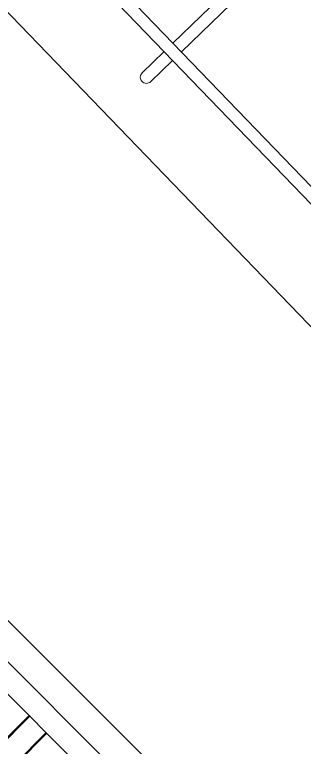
# Model space of a CAD drawing. Header units: metres. Extents: x 859577 to 860336, y 1645916 to 1646650.
# Drawn here: x 859959.385 to 859960.571, y 1646442.255 to 1646445.251 of the extents above; entities that cross this region are included whole.
import ezdxf

# ---------------------------------------------------------------- set-up
doc = ezdxf.new("R2010")
doc.units = ezdxf.units.M
doc.layers.add('A-ACCESORIOS', color=30, linetype='Continuous', lineweight=20)
doc.layers.add('PISO', color=31, linetype='Continuous', lineweight=15)

# ---------------------------------------------------------------- blocks, each defined once
blk = doc.blocks.new('vr10-13')
at = {"layer": 'A-ACCESORIOS', "linetype": 'Continuous', "lineweight": 0}
for p, q in [((3.1591, 1.2006), (4.0361, 1.2006)), ((4.0111, 1.1076), (3.1841, 1.1076)), ((3.4966, 1.1076), (3.4966, 0.4006)), ((3.5006, 1.0997), (3.4966, 1.0997)), ((3.5006, 1.1076), (3.5006, 0.4006)), ((3.5956, 1.1076), (3.5956, 0.4006)), ((3.5996, 1.0997), (3.5956, 1.0997)), ((3.5996, 1.1076), (3.5996, 0.4006))]:
    blk.add_line(p, q, dxfattribs=at)
blk = doc.blocks.new('A$C7D6054D0')
for points in [[(-0.05, -0.05), (-0.05, -0.9)], [(0, -0.9), (0, -0.05)], [(0.8198, -0.9), (-0.9199, -0.9)], [(-0.9199, -0.95), (0.8198, -0.95)]]:
    blk.add_lwpolyline(points)
blk.add_lwpolyline([(-0.05, -0.95), (-0.05, -1.075, 0.414214), (-0.025, -1.1), (-0.025, -1.1, 0.414214), (0, -1.075), (0, -0.95)], format="xyb")
blk = doc.blocks.new('A$C767F590D')
at = {"rotation": 90}
blk.add_blockref('A$C7D6054D0', (1.15, 1.3723), dxfattribs=at)

msp = doc.modelspace()

# ---------------------------------------------------------------- linework, layer by layer
at = {"layer": 'PISO'}
for points in [[(859960.52287, 1646447.76344), (859962.6636, 1646445.54663), (859960.80984, 1646443.7565), (859958.66911, 1646445.97331)], [(859956.94593, 1646445.17994), (859960.03194, 1646442.09792), (859958.54899, 1646440.61305), (859955.46298, 1646443.69508)]]:
    msp.add_lwpolyline(points, close=True, dxfattribs=at)

# ---------------------------------------------------------------- block references
at = {"layer": 'A-ACCESORIOS'}
for name, p, rotation in [('A$C767F590D', (859960.58892, 1646447.51009), 223.9995866702005), ('vr10-13', (859956.18699, 1646444.07217), 315.0369750842424)]:
    msp.add_blockref(name, p, dxfattribs=dict(at, rotation=rotation))

doc.saveas('drawing.dxf')
